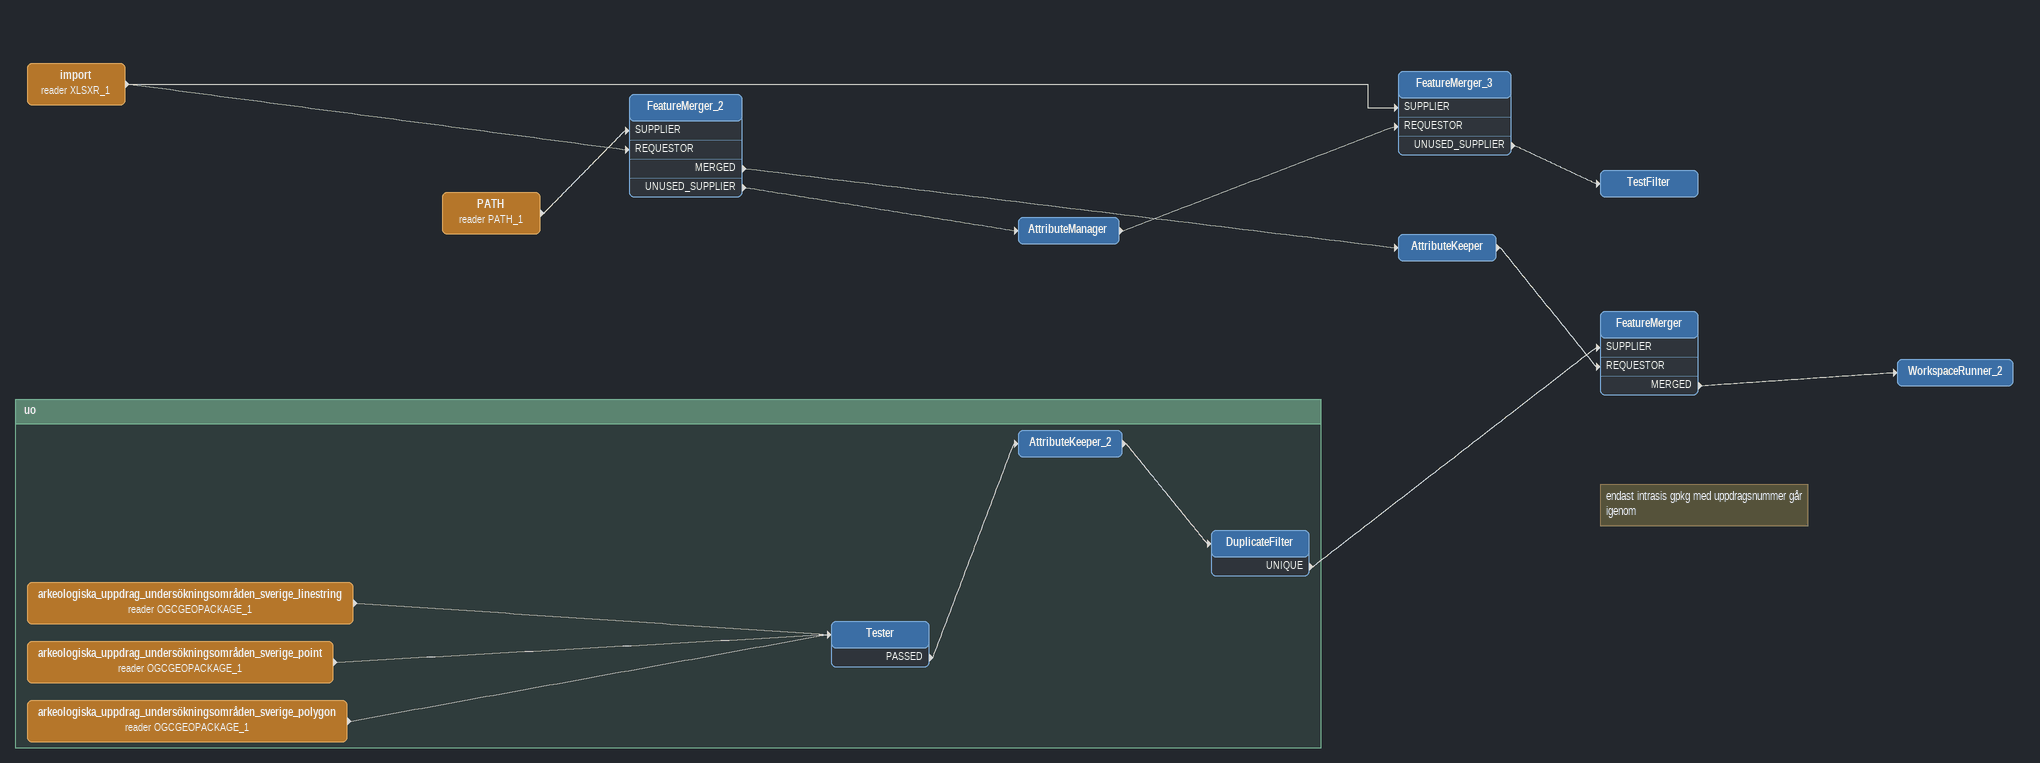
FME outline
import (reader XLSXR_1)
    -> FeatureMerger_2 [REQUESTOR]
    -> FeatureMerger_3 [SUPPLIER]
PATH (reader PATH_1)
    -> FeatureMerger_2 [SUPPLIER]
FeatureMerger_2
    MERGED -> AttributeKeeper
    UNUSED_SUPPLIER -> AttributeManager
AttributeManager
    -> FeatureMerger_3 [REQUESTOR]
FeatureMerger_3
    UNUSED_SUPPLIER -> TestFilter
TestFilter
AttributeKeeper
    -> FeatureMerger [REQUESTOR]
Note: endast intrasis gpkg med uppdragsnummer går igenom
FeatureMerger
    MERGED -> WorkspaceRunner_2
WorkspaceRunner_2

Bookmark: uo
arkeologiska_uppdrag_undersökningsområden_sverige_linestring (reader OGCGEOPACKAGE_1)
    -> Tester
arkeologiska_uppdrag_undersökningsområden_sverige_point (reader OGCGEOPACKAGE_1)
    -> Tester
arkeologiska_uppdrag_undersökningsområden_sverige_polygon (reader OGCGEOPACKAGE_1)
    -> Tester
Tester
    PASSED -> AttributeKeeper_2
AttributeKeeper_2
    -> DuplicateFilter
DuplicateFilter
    UNIQUE -> FeatureMerger [SUPPLIER]
